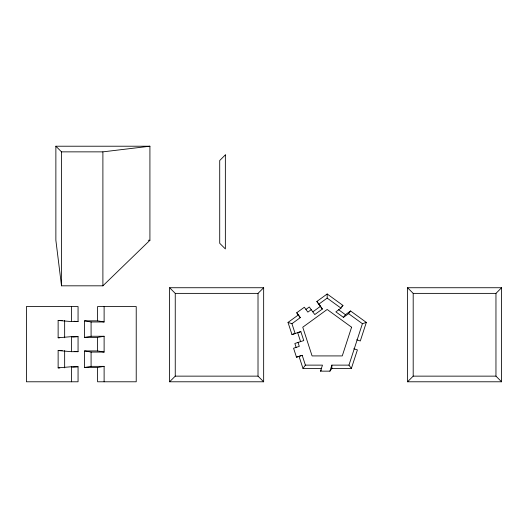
<?xml version="1.0" encoding="UTF-8"?>
<svg xmlns="http://www.w3.org/2000/svg" width="528" height="528" viewBox="0 0 528 528"><rect width="100%" height="100%" fill="white"/><g stroke="black" fill="none" stroke-linecap="round" stroke-linejoin="round"><path stroke-width="0.79" d="M331.874 368.452L351.371 368.452L348.955 365.125L331.874 365.125L331.874 368.452L329.921 371.151L320.516 371.151L322.469 365.125L305.395 365.125L302.973 368.452L299.046 356.354L296.479 357.179L293.575 348.242L299.303 346.381L298.023 342.441M329.921 371.151L331.874 365.125M348.955 365.125L362.413 323.697L366.326 322.423L350.559 310.966L345.431 314.688L343.471 317.381L335.867 311.857L340.989 308.134L342.949 305.435L327.175 293.977L316.866 301.468L322.364 309.038L314.774 314.556L309.269 306.986L305.923 309.421M351.371 368.452L357.397 349.912L353.819 348.751M366.326 322.423L360.307 340.969L356.723 339.801M343.471 317.381L348.599 313.658L350.559 310.966M320.516 371.151L321.295 370.069M169.607 381.784L175.25 376.141L175.25 293.377L169.607 287.734L169.607 381.784L263.657 381.784L263.657 287.734L169.607 287.734M175.25 293.377L258.014 293.377L263.657 287.734M407.55 381.784L413.193 376.141L495.957 376.141L501.6 381.784L407.55 381.784L407.55 287.734L501.6 287.734L501.6 381.784M407.55 287.734L413.193 293.377L495.957 293.377L501.6 287.734M102.894 285.82L149.919 240.266L149.919 146.216L55.869 146.216L55.869 240.266L61.512 285.82L102.894 285.82L102.894 151.859L149.919 146.216M291.938 323.697L295.126 333.511L291.958 334.541L288.017 322.423L291.938 323.697L300.274 317.638L296.736 312.761L304.339 307.237L307.877 312.114L311.23 309.679M288.017 322.423L298.313 314.945M327.175 293.977L327.175 298.096L318.826 304.161L322.364 309.038M312.814 311.857L320.423 306.332L316.866 301.468M341.669 306.365L342.949 305.435M291.958 334.541L300.848 331.63L303.758 340.58L294.855 343.471L296.135 347.411M300.848 331.63L297.68 332.66L300.59 341.609M299.046 356.354L302.214 355.324L305.395 365.125M296.479 357.179L302.214 355.324M104.115 306.544L104.115 321.968L97.601 320.839L84.566 320.839L84.566 337.392L91.087 336.263L104.115 336.263L104.115 352.064L91.087 352.064L84.566 350.935L84.566 367.488L97.601 367.488L104.115 366.359L104.115 381.784M84.566 337.392L97.601 337.392L104.115 336.263M84.566 367.488L91.087 366.359L104.115 366.359M62.205 320.463L58.133 320.463L58.133 337.768L71.544 336.64L78.058 336.64L78.058 351.688L71.544 351.688L58.133 350.559L58.133 367.864L59.763 367.864M72.541 337.108L78.058 336.64M58.133 367.864L71.544 366.736L78.058 366.736L78.058 381.784L26.4 381.784L26.4 306.544L78.058 306.544L78.058 321.592L71.544 321.592L58.133 320.463M72.541 367.204L78.058 366.736M55.869 146.216L61.512 151.859L102.894 151.859M148.269 240.266L149.919 240.266M84.566 320.839L91.087 321.968L104.115 321.968M58.133 337.768L59.763 337.768M58.133 350.559L62.205 350.559M84.566 350.935L97.601 350.935L104.115 352.064M302.973 368.452L321.658 368.452M175.25 376.141L258.014 376.141L263.657 381.784M74.118 321.262L78.058 321.592M74.118 351.358L78.058 351.688M327.175 298.096L340.989 308.134M348.599 313.658L362.413 323.697M338.455 309.619L345.431 314.688M296.736 312.761L300.274 317.638M495.957 293.377L495.957 376.141M413.193 293.377L413.193 376.141M258.014 293.377L258.014 376.141M97.601 320.839L97.601 306.544L136.224 306.544L136.224 381.784L97.601 381.784L97.601 367.488M97.601 337.392L97.601 350.935M91.087 321.968L91.087 336.263M91.087 352.064L91.087 366.359M71.544 306.544L71.544 321.592M71.544 336.64L71.544 351.688M71.544 366.736L71.544 381.784M64.654 320.463L64.654 337.768M64.654 350.559L64.654 367.864M61.512 151.859L61.512 285.82M351.595 327.215L342.269 355.918L312.081 355.918L302.755 327.215L327.175 309.474L351.595 327.215M225.357 154.882L219.714 160.525L219.714 243.289L225.357 248.932L225.357 154.882"/></g></svg>
